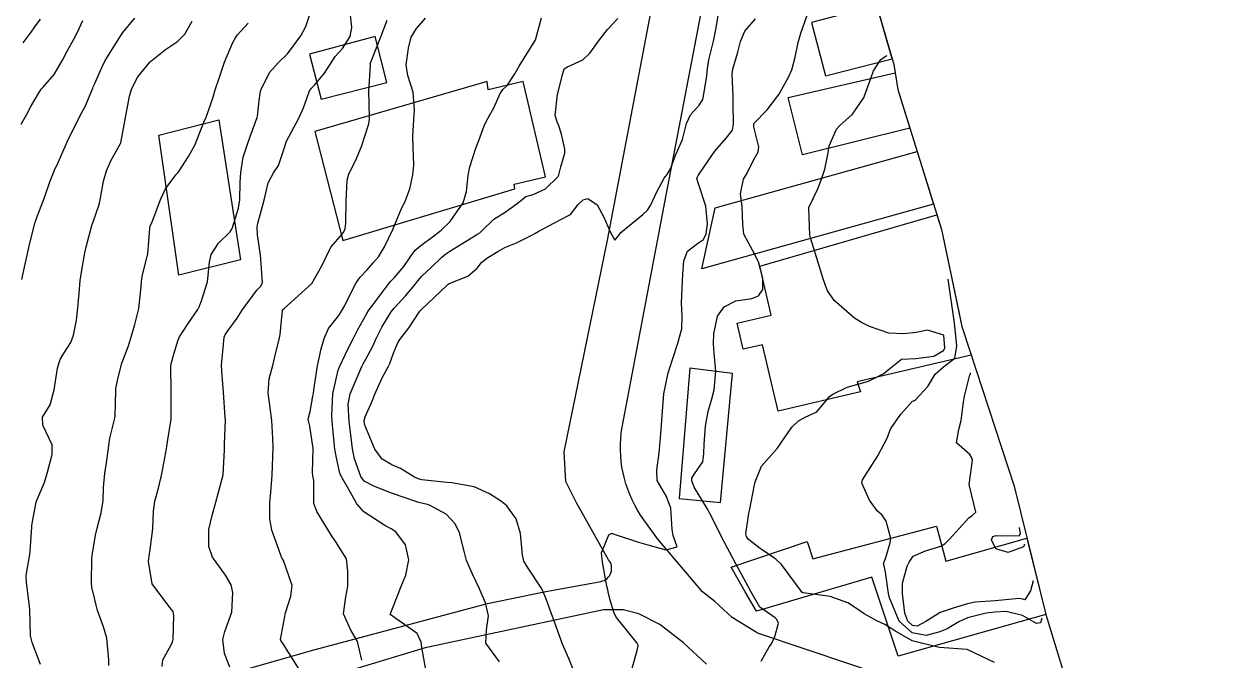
# Model space of a CAD drawing. Header units: metres. Extents: x 318500 to 325275, y 7408834 to 7428799.
# Drawn here: x 322295.3 to 322382.2, y 7422495 to 7422541.3 of the extents above; entities that cross this region are included whole.
import ezdxf

# ---------------------------------------------------------------- set-up
doc = ezdxf.new("R2010")
doc.units = ezdxf.units.M
doc.header["$MEASUREMENT"] = 0
for name, color, linetype in [('Area', 45, 'Continuous'), ('Curvas de Nivel 1m', 11, 'Continuous'), ('Curvas de Nivel 5m', 15, 'Continuous'), ('Edificações', 30, 'Continuous'), ('Vias Primárias', 230, 'Continuous'), ('Vias Secundárias', 230, 'Continuous')]:
    doc.layers.add(name, color=color, linetype=linetype)

msp = doc.modelspace()

# ---------------------------------------------------------------- linework, layer by layer
at = {"layer": 'Area'}
msp.add_lwpolyline([(322343.759, 7422592.865), (322345.558, 7422586.567), (322345.949, 7422584.822), (322346.538, 7422583.045), (322348.543, 7422574.758), (322349.774, 7422569.395), (322352.943, 7422559.254), (322353.209, 7422557.896), (322356.561, 7422545.471), (322358.625, 7422538.361), (322358.9, 7422536.539), (322362.086, 7422526.347), (322363.558, 7422519.284), (322364.139, 7422517.533), (322367.358, 7422507.682), (322369.667, 7422498.344), (322371.723, 7422491.601), (322372.187, 7422489.902), (322374.768, 7422481.767), (322376.363, 7422477.372), (322377.077, 7422475.058), (322379.35, 7422468.31), (322382.927, 7422457.77)], dxfattribs=at)
at = {"layer": 'Curvas de Nivel 1m', "flags": 128}
for points, elevation in [([(322295.185, 7422522.711), (322295.395, 7422523.608), (322295.623, 7422524.707), (322295.758, 7422525.266), (322296.106, 7422526.702), (322296.157, 7422526.887), (322296.347, 7422527.418), (322296.829, 7422528.693), (322297.231, 7422529.833), (322297.573, 7422530.682), (322297.839, 7422531.238), (322298.418, 7422532.566), (322298.448, 7422532.642), (322298.46, 7422532.669), (322298.491, 7422532.739), (322299.435, 7422534.655), (322299.79, 7422535.309), (322300.354, 7422536.642), (322300.388, 7422536.724), (322300.474, 7422536.924), (322301.001, 7422538.133), (322301.262, 7422538.639), (322302.442, 7422540.544), (322302.488, 7422540.62), (322302.5, 7422540.64), (322302.521, 7422540.663), (322303.407, 7422541.737)], 784), ([(322305.396, 7422494.568), (322305.452, 7422495.032), (322305.93, 7422495.904), (322306.157, 7422496.337), (322306.201, 7422496.557), (322306.242, 7422498.272), (322306.196, 7422498.558), (322305.964, 7422498.859), (322304.661, 7422500.58), (322304.412, 7422502.186), (322304.454, 7422502.583), (322304.521, 7422503.079), (322304.715, 7422504.58), (322304.778, 7422505.86), (322304.869, 7422506.578), (322305.12, 7422507.539), (322305.36, 7422508.571), (322305.665, 7422510.116), (322305.746, 7422510.566), (322305.796, 7422510.894), (322306.056, 7422512.561), (322306.062, 7422512.651), (322306.049, 7422514.562), (322306.032, 7422516.396), (322306.05, 7422516.562), (322306.083, 7422516.681), (322306.208, 7422517.106), (322306.537, 7422518.245), (322306.668, 7422518.556), (322307.277, 7422519.517), (322307.985, 7422520.543), (322308.084, 7422520.72), (322308.266, 7422521.165), (322308.696, 7422522.534), (322308.85, 7422523.983), (322308.964, 7422524.53), (322309.496, 7422525.349), (322310.335, 7422526.192), (322310.465, 7422526.382), (322310.513, 7422526.508), (322310.946, 7422527.913), (322311.036, 7422528.503), (322311.076, 7422529.807), (322311.111, 7422530.503), (322311.293, 7422531.614), (322311.571, 7422532.498), (322311.801, 7422533.122), (322312.301, 7422534.491), (322312.331, 7422534.602), (322312.459, 7422535.747), (322312.543, 7422536.415), (322312.562, 7422536.489), (322313.196, 7422537.773), (322313.839, 7422538.47), (322314.507, 7422539.13), (322315.483, 7422540.446), (322315.848, 7422541.123), (322316.287, 7422542.434)], 787), ([(322310.319, 7422494.504), (322309.925, 7422495.492), (322309.799, 7422496.512), (322309.946, 7422497.094), (322310.458, 7422498.503), (322310.542, 7422499.941), (322310.41, 7422500.504), (322310, 7422501.198), (322309.063, 7422502.524), (322308.782, 7422503.283), (322308.801, 7422504.529), (322309.04, 7422505.54), (322309.292, 7422506.522), (322309.461, 7422507.137), (322309.821, 7422508.514), (322309.923, 7422510.318), (322309.923, 7422510.513), (322309.927, 7422510.709), (322309.993, 7422512.512), (322309.989, 7422512.676), (322309.854, 7422514.515), (322309.727, 7422516.049), (322309.722, 7422516.517), (322309.756, 7422516.967), (322309.916, 7422518.515), (322310.002, 7422518.745), (322310.238, 7422519.066), (322310.844, 7422519.909), (322311.224, 7422520.496), (322312.275, 7422521.933), (322312.542, 7422522.213), (322312.7, 7422522.476), (322312.584, 7422524.208), (322312.54, 7422524.487), (322312.332, 7422525.954), (322312.294, 7422526.49), (322312.298, 7422526.533), (322312.343, 7422526.81), (322312.804, 7422528.483), (322313.11, 7422529.748), (322313.499, 7422530.473), (322313.846, 7422531.02), (322314.335, 7422532.461), (322314.423, 7422532.741), (322315.327, 7422534.447), (322315.683, 7422535.21), (322316.118, 7422536.435), (322316.269, 7422536.637), (322316.476, 7422536.848), (322317.195, 7422537.718), (322317.637, 7422538.419), (322317.982, 7422538.938), (322318.511, 7422539.531), (322319.078, 7422540.402), (322319.184, 7422541.054), (322319.055, 7422542.402)], 788), ([(322324.572, 7422494.313), (322324.283, 7422495.968), (322324.243, 7422496.317), (322323.95, 7422496.956), (322321.97, 7422498.35), (322322.753, 7422500.339), (322323.123, 7422501.213), (322323.34, 7422502.33), (322323.107, 7422503.411), (322322.38, 7422504.345), (322322.043, 7422504.568), (322321.583, 7422504.821), (322320.061, 7422505.799), (322319.555, 7422506.385), (322318.873, 7422507.607), (322318.412, 7422508.397), (322318.322, 7422508.618), (322318.112, 7422509.622), (322317.975, 7422510.259), (322317.957, 7422510.402), (322317.94, 7422510.586), (322317.757, 7422512.406), (322317.732, 7422512.83), (322317.8, 7422514.406), (322318.197, 7422516.111), (322318.318, 7422516.408), (322318.935, 7422517.684), (322319.279, 7422518.394), (322319.601, 7422519.029), (322320.257, 7422520.199), (322320.323, 7422520.315), (322320.363, 7422520.378), (322320.681, 7422520.791), (322321.838, 7422522.357), (322322.038, 7422522.6), (322322.288, 7422522.873), (322322.97, 7422523.673), (322323.437, 7422524.339), (322323.803, 7422524.849), (322324.324, 7422525.285), (322324.936, 7422525.716), (322325.695, 7422526.31), (322326.346, 7422526.931), (322327.28, 7422528.286), (322327.527, 7422529.128), (322327.647, 7422530.281), (322327.764, 7422530.915), (322328.205, 7422532.273), (322328.426, 7422532.829), (322328.813, 7422533.889), (322328.993, 7422534.264), (322329.515, 7422535.198), (322329.978, 7422536.255), (322330.178, 7422536.55), (322330.479, 7422536.843), (322331.059, 7422537.674), (322331.361, 7422538.237), (322332.519, 7422540.111), (322332.577, 7422540.219), (322332.991, 7422541.765)], 791), ([(322329.92, 7422494.889), (322328.935, 7422496.255), (322328.99, 7422497.219), (322329.131, 7422498.253), (322328.902, 7422499.179), (322328.456, 7422500.263), (322328.004, 7422501.22), (322327.54, 7422502.277), (322327.36, 7422502.95), (322327.026, 7422504.285), (322326.697, 7422504.931), (322326.063, 7422505.634), (322324.789, 7422506.313), (322324.073, 7422506.492), (322323.846, 7422506.551), (322322.082, 7422507.169), (322320.79, 7422507.669), (322320.095, 7422508.05), (322319.845, 7422508.383), (322319.393, 7422509.667), (322319.248, 7422510.389), (322319.118, 7422511.407), (322318.99, 7422512.392), (322318.923, 7422513.638), (322319.061, 7422514.391), (322319.69, 7422515.881), (322319.917, 7422516.384), (322320.009, 7422516.577), (322320.208, 7422516.927), (322320.729, 7422517.866), (322320.946, 7422518.369), (322321.363, 7422519.244), (322322.044, 7422520.353), (322322.263, 7422520.62), (322323.09, 7422521.524), (322323.766, 7422522.335), (322323.994, 7422522.624), (322324.289, 7422522.946), (322324.994, 7422523.625), (322325.707, 7422524.309), (322326.032, 7422524.587), (322326.317, 7422524.783), (322327.262, 7422525.35), (322328.336, 7422526.015), (322328.49, 7422526.117), (322328.65, 7422526.267), (322329.513, 7422527.094), (322330.354, 7422527.621), (322331.211, 7422528.237), (322331.837, 7422528.759), (322332.37, 7422528.899), (322333.281, 7422529.302), (322334.172, 7422530.193), (322334.249, 7422530.335), (322334.401, 7422530.921), (322334.686, 7422531.917), (322334.692, 7422532.187), (322334.431, 7422533.292), (322334.222, 7422533.978), (322334.136, 7422534.195), (322333.992, 7422534.651), (322334.159, 7422536.195), (322334.224, 7422536.443), (322334.49, 7422537.531), (322334.645, 7422538.041), (322334.866, 7422538.186), (322335.984, 7422538.696), (322336.51, 7422539.187), (322337.194, 7422540.16), (322337.781, 7422540.902), (322338.543, 7422541.695)], 792), ([(322335.364, 7422494.175), (322334.973, 7422495.131), (322334.524, 7422496.184), (322333.963, 7422497.741), (322333.797, 7422498.193), (322333.307, 7422499.523), (322333, 7422500.205), (322332.012, 7422501.709), (322331.709, 7422502.225), (322331.602, 7422502.651), (322331.451, 7422504.229), (322331.139, 7422505.312), (322330.477, 7422506.244), (322330.075, 7422506.573), (322329.215, 7422507.127), (322328.09, 7422507.625), (322326.473, 7422507.916), (322326.095, 7422507.954), (322324.286, 7422508.138), (322324.098, 7422508.176), (322323.75, 7422508.333), (322322.735, 7422508.973), (322322.109, 7422509.219), (322321.399, 7422509.646), (322320.874, 7422510.369), (322320.146, 7422512.112), (322320.087, 7422512.381), (322320.084, 7422512.448), (322320.155, 7422512.718), (322320.671, 7422513.874), (322320.876, 7422514.37), (322321.398, 7422515.568), (322321.843, 7422516.355), (322321.955, 7422516.603), (322322.215, 7422517.363), (322322.503, 7422518.07), (322322.679, 7422518.346), (322323.358, 7422519.224), (322324.092, 7422520.332), (322324.162, 7422520.43), (322324.262, 7422520.535), (322326.132, 7422522.302), (322326.207, 7422522.375), (322326.282, 7422522.419), (322327.619, 7422522.951), (322328.299, 7422523.542), (322328.619, 7422523.954), (322329.003, 7422524.263), (322329.809, 7422524.763), (322330.322, 7422525.034), (322331.172, 7422525.393), (322332.336, 7422525.966), (322332.5, 7422526.056), (322332.745, 7422526.214), (322334.349, 7422527.056), (322335.087, 7422527.448), (322335.649, 7422528.177), (322336.02, 7422528.518), (322336.367, 7422528.607), (322337.037, 7422528.16), (322337.496, 7422527.298), (322338.01, 7422526.145), (322338.332, 7422525.588), (322338.58, 7422525.893), (322338.76, 7422526.134), (322340.353, 7422527.438), (322340.696, 7422527.767), (322340.915, 7422528.104), (322341.379, 7422529.096), (322341.904, 7422530.095), (322342.13, 7422530.357), (322342.401, 7422530.82), (322342.742, 7422531.758), (322342.878, 7422532.083), (322343.246, 7422532.896), (322343.545, 7422534.073), (322343.816, 7422534.703), (322344.46, 7422535.409), (322344.709, 7422535.813), (322344.774, 7422536.055), (322345.014, 7422537.53), (322345.061, 7422538.052), (322345.156, 7422538.699), (322345.488, 7422540.045), (322345.677, 7422540.899), (322345.865, 7422542.04)], 793), ([(322339.589, 7422494.441), (322339.934, 7422495.711), (322340.022, 7422496.026), (322340.013, 7422496.109), (322339.942, 7422496.25), (322338.436, 7422498.133), (322338.265, 7422498.428), (322337.982, 7422499.383), (322337.839, 7422499.992), (322337.8, 7422500.143), (322337.735, 7422500.403), (322337.433, 7422502.149), (322337.354, 7422502.826), (322337.884, 7422504.142), (322338.051, 7422504.241), (322338.141, 7422504.228), (322338.409, 7422504.135), (322340.043, 7422503.613), (322340.722, 7422503.421), (322342.035, 7422503.057), (322342.846, 7422503.27), (322342.571, 7422504.082), (322342.486, 7422504.515), (322342.398, 7422506.085), (322342.083, 7422506.931), (322341.405, 7422508.097), (322341.366, 7422508.843), (322341.545, 7422510.096), (322341.589, 7422510.642), (322341.718, 7422512.094), (322341.745, 7422512.505), (322341.849, 7422514.093), (322341.887, 7422514.39), (322342.207, 7422515.923), (322342.243, 7422516.056), (322342.253, 7422516.089), (322342.274, 7422516.152), (322342.897, 7422518.08), (322343.195, 7422519.126), (322343.217, 7422520.076), (322343.175, 7422520.982), (322343.225, 7422522.076), (322343.267, 7422523.104), (322343.331, 7422524.075), (322343.609, 7422524.782), (322344.329, 7422525.333), (322344.764, 7422525.623), (322344.975, 7422526.05), (322345.059, 7422526.761), (322344.937, 7422528.051), (322344.385, 7422529.743), (322344.291, 7422530.061), (322344.304, 7422530.149), (322344.393, 7422530.292), (322345.119, 7422531.339), (322345.604, 7422532.042), (322346.43, 7422533.006), (322346.872, 7422533.589), (322346.953, 7422534.025), (322346.939, 7422535.549), (322346.932, 7422536.025), (322346.847, 7422537.674), (322346.891, 7422538.026), (322347.277, 7422539.258), (322347.459, 7422540.021), (322347.772, 7422540.777), (322348.545, 7422541.691)], 794), ([(322295.14, 7422534.006), (322295.53, 7422534.709), (322295.849, 7422535.306), (322296.465, 7422536.362), (322296.6, 7422536.566), (322296.728, 7422536.696), (322297.548, 7422537.62), (322298.144, 7422538.675), (322298.507, 7422539.368), (322298.983, 7422540.197), (322299.204, 7422540.663), (322299.634, 7422541.559)], 783), ([(322295.288, 7422539.937), (322295.872, 7422540.706), (322296.129, 7422541.101), (322296.535, 7422541.668)], 782), ([(322301.506, 7422494.624), (322301.508, 7422495.032), (322301.361, 7422496.626), (322301.13, 7422497.446), (322300.685, 7422498.633), (322300.286, 7422500.337), (322300.261, 7422500.637), (322300.272, 7422502.382), (322300.296, 7422502.637), (322300.553, 7422504.116), (322300.666, 7422504.634), (322300.958, 7422505.729), (322301.098, 7422506.63), (322301.135, 7422507.579), (322301.234, 7422508.629), (322301.358, 7422509.377), (322301.511, 7422510.626), (322301.593, 7422511.16), (322301.957, 7422512.622), (322301.98, 7422512.795), (322302.015, 7422514.622), (322302.027, 7422514.776), (322302.19, 7422515.594), (322302.461, 7422516.616), (322302.936, 7422517.892), (322303.176, 7422518.606), (322303.404, 7422519.441), (322303.689, 7422520.599), (322303.873, 7422522.193), (322303.899, 7422522.596), (322303.951, 7422522.929), (322304.307, 7422524.402), (322304.344, 7422524.555), (322304.348, 7422524.589), (322304.488, 7422526.437), (322304.526, 7422526.587), (322304.66, 7422526.902), (322305.301, 7422528.576), (322305.629, 7422529.313), (322306.386, 7422530.333), (322306.507, 7422530.449), (322306.612, 7422530.567), (322307.303, 7422531.661), (322307.792, 7422532.549), (322308.436, 7422534.169), (322308.587, 7422534.538), (322309.081, 7422535.91), (322309.263, 7422536.528), (322309.569, 7422537.439), (322309.93, 7422538.519), (322310.514, 7422539.912), (322310.728, 7422540.297), (322310.876, 7422540.506), (322311.661, 7422541.371)], 786), ([(322315.316, 7422494.439), (322314.192, 7422496.2), (322314.019, 7422496.459), (322314.012, 7422496.53), (322314.359, 7422498.454), (322314.745, 7422499.682), (322314.842, 7422500.447), (322314.217, 7422502.258), (322314.11, 7422502.459), (322314.082, 7422502.52), (322314.022, 7422502.648), (322313.371, 7422504.467), (322313.222, 7422505.299), (322313.23, 7422506.468), (322313.304, 7422507.245), (322313.397, 7422508.467), (322313.433, 7422509.14), (322313.472, 7422510.466), (322313.449, 7422511.148), (322313.368, 7422512.468), (322313.251, 7422513.382), (322313.097, 7422514.471), (322313.177, 7422515.484), (322313.446, 7422516.468), (322313.584, 7422517.091), (322313.939, 7422518.463), (322313.988, 7422518.708), (322314.138, 7422520.461), (322314.182, 7422520.54), (322314.261, 7422520.609), (322316.28, 7422522.43), (322317.006, 7422523.717), (322317.345, 7422524.42), (322317.666, 7422525.07), (322318.332, 7422525.847), (322318.597, 7422526.146), (322318.712, 7422526.404), (322318.753, 7422526.812), (322318.788, 7422528.404), (322318.851, 7422529.935), (322318.969, 7422530.401), (322319.451, 7422531.348), (322319.901, 7422532.388), (322320.437, 7422534.051), (322320.483, 7422534.379), (322320.458, 7422535.58), (322320.421, 7422536.381), (322320.424, 7422536.427), (322320.482, 7422537.153), (322320.549, 7422538.329), (322320.534, 7422538.379), (322320.529, 7422538.409), (322321.301, 7422540.368), (322321.756, 7422541.58)], 789), ([(322365.926, 7422494.844), (322363.94, 7422495.79), (322361.942, 7422495.948), (322361.81, 7422495.954), (322359.949, 7422496.428), (322358.675, 7422497.147), (322357.966, 7422497.622), (322357.376, 7422497.879), (322356.464, 7422498.382), (322355.978, 7422498.734), (322355.273, 7422499.201), (322353.987, 7422499.652), (322352.027, 7422499.913), (322351.99, 7422499.922), (322351.973, 7422499.933), (322351.956, 7422499.951), (322351.832, 7422500.113), (322350.444, 7422501.974), (322350.026, 7422502.377), (322348.899, 7422503.135), (322348.047, 7422503.803), (322347.905, 7422504.011), (322347.86, 7422504.203), (322348.067, 7422505.705), (322348.129, 7422506.009), (322348.451, 7422507.649), (322348.52, 7422508.004), (322348.982, 7422509.132), (322349.751, 7422509.986), (322350.134, 7422510.42), (322351.2, 7422511.964), (322351.677, 7422512.437), (322352.161, 7422512.691), (322353.012, 7422513.097), (322353.707, 7422513.935), (322353.923, 7422514.193), (322354.187, 7422514.369), (322355.228, 7422514.881), (322356.199, 7422515.152), (322356.777, 7422515.315), (322357.888, 7422515.875), (322358.213, 7422516.14), (322359.164, 7422516.917), (322360.221, 7422516.959), (322361.527, 7422517.135), (322362.227, 7422517.544), (322362.325, 7422517.723), (322362.243, 7422518.662), (322361.06, 7422519.025), (322360.245, 7422518.853), (322359.34, 7422518.763), (322358.244, 7422518.816), (322356.844, 7422519.298), (322356.255, 7422519.591), (322355.758, 7422519.908), (322354.279, 7422521.19), (322353.755, 7422521.935), (322353.479, 7422522.758), (322353.109, 7422523.942), (322352.548, 7422525.737), (322352.511, 7422525.948), (322352.419, 7422527.9), (322352.434, 7422527.949), (322353.061, 7422529.266), (322353.333, 7422529.941), (322353.604, 7422530.736), (322353.827, 7422531.936), (322353.912, 7422532.448), (322354.437, 7422533.652), (322354.686, 7422533.926), (322355.611, 7422534.755), (322356.407, 7422535.901), (322356.428, 7422535.944), (322356.473, 7422536.083), (322356.961, 7422537.425), (322357.142, 7422537.89), (322357.673, 7422538.718), (322357.98, 7422538.945), (322358.13, 7422539.02)], 796), ([(322369.38, 7422498.08), (322369.292, 7422497.744), (322368.979, 7422497.697), (322367.975, 7422498.277), (322366.774, 7422498.554), (322365.977, 7422498.51), (322365.323, 7422498.43), (322363.973, 7422498.095), (322363.329, 7422497.8), (322362.486, 7422497.288), (322361.959, 7422497.085), (322360.968, 7422496.822), (322359.957, 7422497.009), (322359.007, 7422497.86), (322358.291, 7422499.563), (322358.234, 7422499.868), (322358.013, 7422501.427), (322357.907, 7422501.872), (322357.871, 7422502.024), (322358.029, 7422502.486), (322358.358, 7422503.554), (322358.386, 7422503.867), (322358.063, 7422505.13), (322357.77, 7422505.577), (322357.41, 7422505.88), (322356.841, 7422506.648), (322356.281, 7422507.897), (322356.345, 7422508.138), (322357.451, 7422509.88), (322358.144, 7422511.225), (322358.322, 7422511.694), (322358.403, 7422511.867), (322359.114, 7422512.913), (322359.98, 7422513.852), (322360.109, 7422513.923), (322360.182, 7422513.966), (322361.096, 7422514.937), (322361.61, 7422515.829), (322362.215, 7422516.352), (322363.04, 7422516.989), (322363.2, 7422517.877), (322363.018, 7422519.533), (322362.57, 7422522.73)], 797), ([(322368.75, 7422500.78), (322368.558, 7422500.051), (322368.145, 7422499.419), (322367.987, 7422499.449), (322367.739, 7422499.495), (322365.986, 7422499.332), (322364.537, 7422499.232), (322363.983, 7422499.119), (322363.001, 7422498.826), (322361.977, 7422498.483), (322360.951, 7422497.835), (322360.312, 7422497.497), (322359.965, 7422497.548), (322359.624, 7422497.853), (322359.403, 7422498.428), (322359.233, 7422499.858), (322359.25, 7422500.609), (322359.591, 7422501.854), (322359.719, 7422502.159), (322360.031, 7422502.579), (322360.905, 7422502.969), (322362.042, 7422503.31), (322362.357, 7422503.503), (322362.668, 7422503.811), (322364.066, 7422505.363), (322364.308, 7422505.547), (322364.573, 7422505.785), (322364.1, 7422507.79), (322364.346, 7422509.569), (322364.274, 7422509.789), (322364.132, 7422509.993), (322363.175, 7422510.839), (322363.333, 7422511.802), (322363.504, 7422512.456), (322363.682, 7422513.797), (322363.756, 7422514.227), (322364.15, 7422515.791), (322364.185, 7422515.816), (322364.19, 7422515.831), (322364.187, 7422515.862), (322364.18, 7422515.93)], 798), ([(322368.11, 7422503.47), (322368.043, 7422503.263), (322366.937, 7422502.856), (322366.04, 7422503.116), (322365.714, 7422503.773), (322365.805, 7422504.02), (322366.053, 7422504.094), (322367.738, 7422504.06), (322367.822, 7422504.21), (322367.75, 7422504.67)], 799)]:
    msp.add_lwpolyline(points, dxfattribs=dict(at, elevation=elevation))
at = {"layer": 'Curvas de Nivel 5m', "flags": 128}
for points, elevation in [([(322319.919, 7422495.01), (322319.597, 7422496.383), (322319.096, 7422497.241), (322318.583, 7422498.394), (322318.759, 7422499.616), (322318.896, 7422500.391), (322318.906, 7422501.492), (322318.792, 7422502.392), (322318.032, 7422503.633), (322317.712, 7422504.08), (322317.521, 7422504.408), (322316.657, 7422505.826), (322316.439, 7422506.424), (322316.428, 7422508.092), (322316.364, 7422508.426), (322316.34, 7422508.664), (322316.368, 7422510.426), (322316.144, 7422512.037), (322316.041, 7422512.432), (322316.026, 7422512.558), (322316.16, 7422513.1), (322316.367, 7422514.237), (322316.393, 7422514.427), (322316.436, 7422514.681), (322316.706, 7422516.425), (322316.963, 7422517.679), (322317.185, 7422518.42), (322317.501, 7422519.158), (322318.255, 7422520.101), (322318.372, 7422520.294), (322318.437, 7422520.407), (322318.673, 7422520.813), (322319.453, 7422522.392), (322319.788, 7422522.886), (322320.296, 7422523.428), (322320.754, 7422523.922), (322321.123, 7422524.368), (322321.578, 7422525.104), (322322.169, 7422526.353), (322322.344, 7422526.769), (322322.813, 7422527.888), (322323.047, 7422528.343), (322323.412, 7422529.302), (322323.64, 7422530.337), (322323.701, 7422531.037), (322323.656, 7422532.338), (322323.629, 7422533.137), (322323.693, 7422534.337), (322323.756, 7422535.032), (322323.645, 7422536.338), (322323.275, 7422537.555), (322323.141, 7422538.344), (322323.301, 7422539.553), (322323.507, 7422540.34), (322323.889, 7422540.977), (322324.541, 7422541.739)], 790), ([(322348.971, 7422494.948), (322349.548, 7422495.986), (322349.709, 7422496.218), (322349.951, 7422496.729), (322350.231, 7422497.711), (322350.11, 7422497.978), (322350.041, 7422498.049), (322349.971, 7422498.098), (322348.866, 7422498.884), (322348.206, 7422500.007), (322347.996, 7422500.419), (322347.111, 7422502.019), (322346.05, 7422504.03), (322345.406, 7422505.382), (322345.025, 7422506.046), (322344.093, 7422507.604), (322343.91, 7422508.063), (322343.915, 7422508.251), (322344.108, 7422508.57), (322344.712, 7422509.46), (322344.804, 7422510.05), (322344.816, 7422510.729), (322344.917, 7422512.048), (322345.097, 7422513.115), (322345.372, 7422514.042), (322345.553, 7422514.676), (322345.671, 7422516.038), (322345.543, 7422517.36), (322345.507, 7422518.041), (322345.525, 7422518.756), (322345.788, 7422520.037), (322346.267, 7422520.738), (322347.132, 7422521.161), (322348.28, 7422521.341), (322348.763, 7422521.522), (322349.081, 7422521.998), (322349.092, 7422522.792), (322348.776, 7422524.003), (322348.322, 7422524.839), (322347.71, 7422526.016), (322347.621, 7422526.744), (322347.583, 7422528.018), (322347.449, 7422528.945), (322347.668, 7422530.017), (322347.952, 7422530.459), (322348.411, 7422531.388), (322348.626, 7422531.797), (322348.752, 7422532.005), (322348.791, 7422532.372), (322348.438, 7422533.824), (322348.423, 7422534.01), (322348.441, 7422534.077), (322349.39, 7422535.062), (322350.11, 7422535.985), (322350.262, 7422536.194), (322350.479, 7422536.561), (322350.972, 7422537.493), (322351.206, 7422537.969), (322351.446, 7422538.903), (322351.65, 7422539.963), (322351.846, 7422540.644), (322352.308, 7422541.954)], 795), ([(322296.539, 7422494.691), (322295.934, 7422496.303), (322295.837, 7422496.701), (322295.825, 7422496.818), (322295.763, 7422498.702), (322295.744, 7422498.922), (322295.53, 7422500.705), (322295.515, 7422501.187), (322295.764, 7422502.703), (322295.799, 7422502.925), (322295.911, 7422504.701), (322295.926, 7422504.817), (322296.054, 7422505.614), (322296.243, 7422506.522), (322296.311, 7422506.696), (322296.835, 7422507.943), (322297.045, 7422508.686), (322297.403, 7422509.971), (322297.402, 7422510.681), (322296.711, 7422512.122), (322296.7, 7422512.692), (322297.252, 7422513.596), (322297.536, 7422514.68), (322297.782, 7422516.262), (322297.895, 7422516.675), (322297.979, 7422516.898), (322298.21, 7422517.318), (322298.75, 7422518.134), (322298.957, 7422518.659), (322299.154, 7422519.749), (322299.263, 7422520.655), (322299.349, 7422521.732), (322299.437, 7422522.653), (322299.551, 7422523.391), (322299.778, 7422524.648), (322299.874, 7422525.089), (322300.276, 7422526.641), (322300.342, 7422526.832), (322300.826, 7422528.165), (322300.917, 7422528.634), (322301.135, 7422529.876), (322301.357, 7422530.63), (322301.669, 7422531.359), (322302.377, 7422532.62), (322302.391, 7422532.649), (322302.422, 7422532.792), (322302.753, 7422534.615), (322303.027, 7422536.046), (322303.198, 7422536.609), (322303.635, 7422537.451), (322304.499, 7422538.536), (322304.523, 7422538.567), (322304.551, 7422538.589), (322305.636, 7422539.452), (322306.515, 7422540.024), (322307.053, 7422540.562), (322307.583, 7422541.505)], 785)]:
    msp.add_lwpolyline(points, dxfattribs=dict(at, elevation=elevation))
at = {"layer": 'Edificações'}
for points in [[(322357.382, 7422542.646), (322352.629, 7422541.41), (322353.636, 7422537.535), (322358.504, 7422538.778)], [(322320.893, 7422540.39), (322316.122, 7422539.118), (322316.97, 7422535.833), (322321.731, 7422537.058)], [(322359.776, 7422533.736), (322351.96, 7422531.782), (322350.918, 7422535.951), (322358.716, 7422537.757), (322358.9, 7422536.539)], [(322329.035, 7422537.121), (322316.51, 7422533.486), (322318.53, 7422525.544), (322331.055, 7422529.313), (322330.987, 7422529.65), (322333.277, 7422530.188), (322331.661, 7422537.121), (322329.102, 7422536.515)], [(322309.506, 7422534.334), (322311.093, 7422524.157), (322306.597, 7422523.033), (322305.142, 7422533.211)], [(322361.509, 7422528.193), (322344.65, 7422523.494), (322345.624, 7422527.939), (322360.312, 7422532.022)], [(322364.247, 7422517.202), (322355.953, 7422515.268), (322356.196, 7422514.541), (322350.192, 7422513.147), (322349.072, 7422517.971), (322347.657, 7422517.643), (322347.215, 7422519.543), (322349.688, 7422520.117), (322348.861, 7422523.681), (322361.75, 7422527.421), (322362.086, 7422526.347), (322363.333, 7422520.365), (322363.558, 7422519.284), (322364.139, 7422517.533)], [(322343.785, 7422516.265), (322343.01, 7422506.783), (322346.011, 7422506.493), (322346.882, 7422515.878)], [(322369.258, 7422500), (322369.667, 7422498.344), (322358.919, 7422495.304), (322357.019, 7422501.069), (322348.613, 7422498.594), (322347.806, 7422500), (322346.785, 7422501.776), (322352.313, 7422503.644), (322352.732, 7422502.403), (322361.726, 7422504.773), (322362.4, 7422502.213), (322368.293, 7422503.9)]]:
    msp.add_lwpolyline(points, close=True, dxfattribs=at)
at = {"layer": 'Vias Primárias'}
for points in [[(323715.644, 7420145.548, 0), (323709.04, 7420132.939)], [(323831.088, 7420001.787, 0), (323833.844, 7420008.443, 0.220888)]]:
    msp.add_lwpolyline(points, format="xyb", dxfattribs=at)
msp.add_lwpolyline([(322348.669, 7422497.006), (322359.067, 7422493.51), (322368.989, 7422490.248), (322372.444, 7422489.093)], dxfattribs=at)
at = {"layer": 'Vias Secundárias'}
for points in [[(322278.762, 7422484.542), (322302.446, 7422491.774), (322316.259, 7422495.729), (322329.066, 7422499.133), (322333.19, 7422500), (322337.302, 7422500.748, 0.581973), (322337.855, 7422502.326), (322335.511, 7422506.506), (322334.753, 7422508.022), (322334.626, 7422510.169), (322337.785, 7422525.577), (322341.072, 7422542.783), (322346.258, 7422568.201), (322347.395, 7422573), (322348.086, 7422576.646)], [(322348.669, 7422497.006), (322346.857, 7422498.117), (322345.585, 7422499.29), (322344.705, 7422500), (322341.455, 7422503.834), (322340.439, 7422505.23, -0.18949), (322338.789, 7422511.574), (322341.963, 7422528.346), (322347.677, 7422558.19), (322349.774, 7422569.395)]]:
    msp.add_lwpolyline(points, format="xyb", dxfattribs=at)
msp.add_lwpolyline([(322344.983, 7422494.738), (322343.306, 7422496.286), (322341.589, 7422497.62), (322340.063, 7422498.383), (322338.918, 7422498.669), (322337.488, 7422498.669), (322324.514, 7422495.904), (322305.608, 7422490.182), (322281.644, 7422482.354)], dxfattribs=at)

doc.saveas('drawing.dxf')
